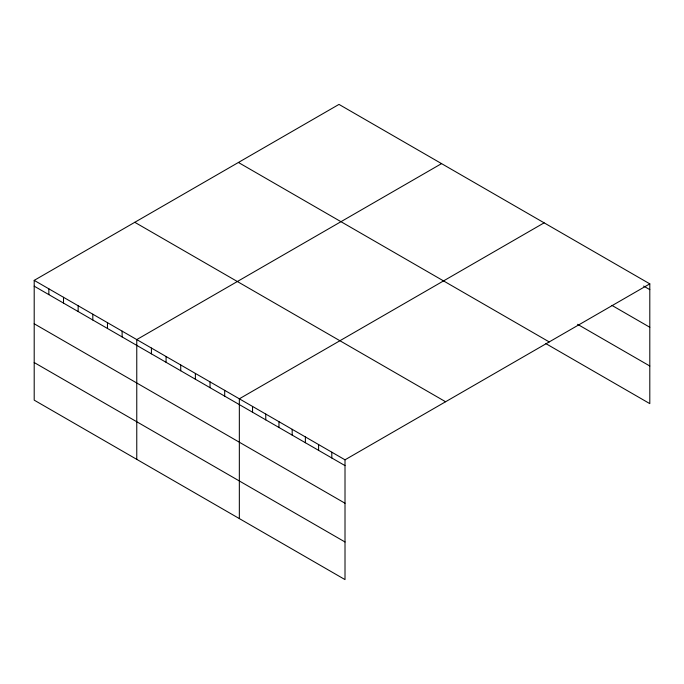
<?xml version="1.0" encoding="UTF-8"?>
<svg xmlns="http://www.w3.org/2000/svg" width="684" height="684" viewBox="0 0 684 684"><rect width="100%" height="100%" fill="white"/><g stroke="black" fill="none" stroke-linecap="round" stroke-linejoin="round"><path stroke-width="1.03" d="M34.2 280.372L345.01 459.819L345.01 579.596L34.2 400.149L34.2 280.372L338.99 104.404L649.8 283.851L649.8 403.628L545.883 343.633M441.556 163.621L136.766 339.589L136.766 459.366M544.122 222.839L239.34 398.806L239.34 518.583M345.01 459.819L649.8 283.851M643.635 286.083L649.8 289.64M611.932 305.397L649.8 327.26M577.587 324.319L649.8 366.008M238.408 162.476L549.218 341.923M134.782 222.3L445.592 401.747M34.2 286.168L345.01 465.607M34.2 323.78L345.01 503.227M34.2 362.537L345.01 541.976M331.8 452.192L331.8 457.981M318.59 444.566L318.59 450.354M305.38 436.939L305.38 442.728M292.179 429.313L292.179 435.101M278.969 421.686L278.969 427.474M265.76 414.059L265.76 419.856M252.55 406.433L252.55 412.23M224.685 390.35L224.685 396.139M210.031 381.886L210.031 387.683M195.376 373.43L195.376 379.218M180.73 364.965L180.73 370.762M166.075 356.509L166.075 362.298M151.421 348.053L151.421 353.842M122.12 331.133L122.12 336.921M107.465 322.668L107.465 328.465M92.81 314.212L92.81 320.001M78.156 305.748L78.156 311.545M63.509 297.292L63.509 303.08M48.855 288.836L48.855 294.624"/></g></svg>
